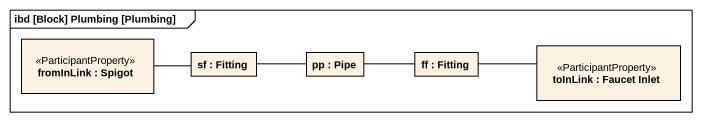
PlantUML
@startuml
mainframe ibd [Block] Plumbing [Plumbing]
rectangle "fromInLink : Spigot" as fromInLink <<ParticipantProperty>>
rectangle "toInLink : Faucet Inlet" as toInLink <<ParticipantProperty>>
rectangle "sf : Fitting" as sf
rectangle "pp : Pipe" as pp
rectangle "ff : Fitting" as ff
fromInLink -right- sf
sf -right- pp
pp -right- ff
ff -right- toInLink
@enduml
